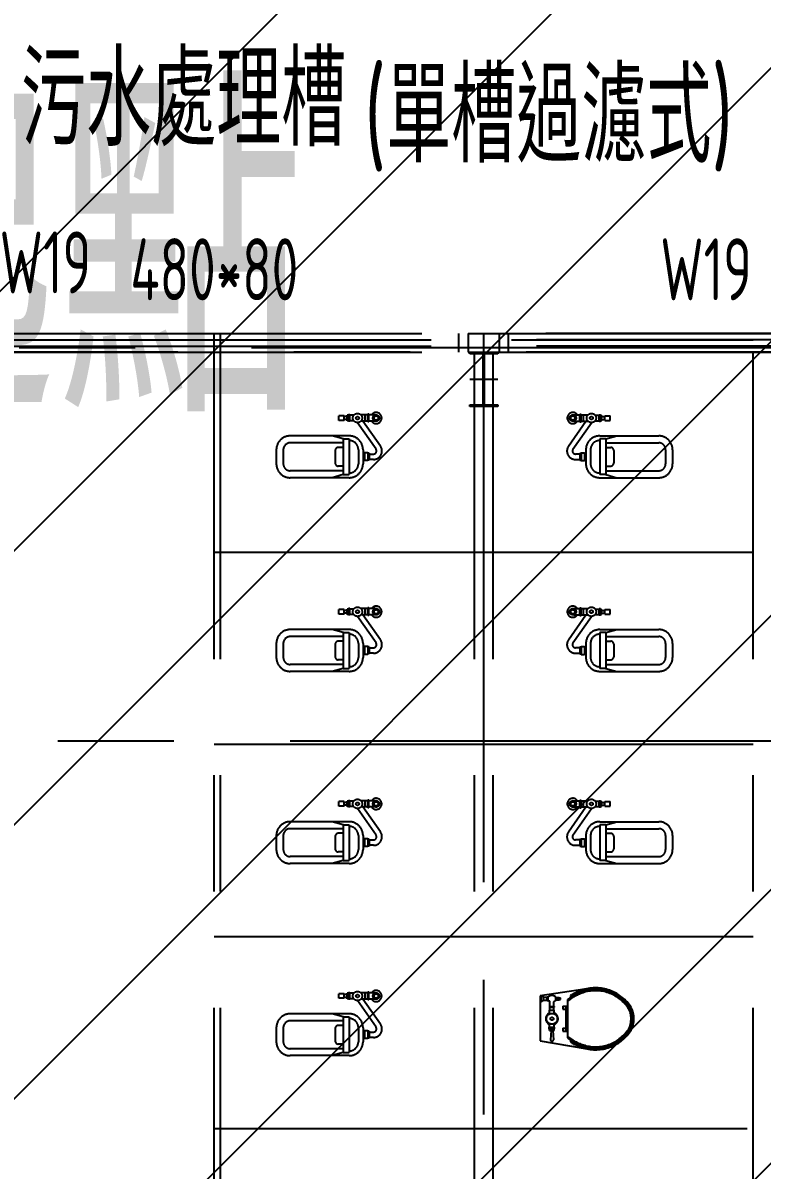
# Model space of a CAD drawing. Extents: x -40736 to 716455, y -65544 to 37405.
# Drawn here: x 345594 to 346071, y -50874 to -50134 of the extents above; entities that cross this region are included whole.
import ezdxf

# ---------------------------------------------------------------- set-up
doc = ezdxf.new("R2010")
doc.units = 0
doc.header["$LTSCALE"] = 600
doc.header["$MEASUREMENT"] = 0
doc.linetypes.add('CENTER2', pattern=[1.125, 0.75, -0.125, 0.125, -0.125])
doc.layers.add('底圖', color=253, linetype='CONTINUOUS')
doc.styles.add('CHINESET', font='ISOCP.SHX', dxfattribs={"width": 0.7, "bigfont": 'CHINESET.SHX'})
doc.styles.add('SUNG', font='txt.shx', dxfattribs={"width": 0.8, "bigfont": 'chineset.shx'})

msp = doc.modelspace()

# ---------------------------------------------------------------- hatches: boundary and pattern name
at = {"layer": '底圖'}
h = msp.add_hatch(dxfattribs=at)
h.set_pattern_fill('ANSI31', color=253, scale=1000, style=0)
h.set_pattern_definition([(45, (309308.72, -68899.45), (-88.38835, 88.38835), [])])
h.paths.add_polyline_path([(337466.29017, -53718.31705), (346391.28917, -53718.31705), (346391.28917, -49643.31765), (337466.29017, -49643.31765)])

# ---------------------------------------------------------------- linework, layer by layer
at = {"layer": '底圖', "linetype": 'CENTER2'}
for p, q in [((345401.28957, -50334.33166), (345881.28957, -50334.33166)), ((345717.28957, -51219.35206), (345717.28957, -50334.33166)), ((345721.28957, -51219.35206), (345721.28957, -50334.33166)), ((345875.28957, -50346.33166), (345875.28957, -50334.33166)), ((345881.28957, -50334.33166), (346423.78957, -50334.33166)), ((345881.28957, -50334.33166), (345881.28957, -50346.33166)), ((345891.28957, -51351.33166), (345891.28957, -50334.33166)), ((345901.28957, -50334.33174), (345901.28948, -50346.3301)), ((346381.28957, -50334.33515), (345901.28957, -50334.33174)), ((345907.28948, -50346.33014), (345907.28957, -50334.33178)), ((345405.78957, -50338.33166), (346376.78957, -50338.33166)), ((345407.28957, -50338.33166), (345875.28957, -50338.33166)), ((345407.28957, -50342.33166), (345875.28957, -50342.33166)), ((346375.28951, -50342.33402), (345907.28951, -50342.33069)), ((346375.28954, -50338.33456), (345907.28954, -50338.33123)), ((345909.28957, -50338.33166), (346065.28957, -50338.33166)), ((344391.28957, -50343.33166), (347391.28957, -50343.33166)), ((344391.28957, -50343.33166), (347391.28957, -50343.33166)), ((345401.28957, -50346.33166), (345881.28957, -50346.33166)), ((346368.7378, -50346.33166), (345413.78957, -50346.33166)), ((345881.28957, -50346.33166), (346411.78957, -50346.33166)), ((345882.28957, -50346.36706), (345900.28957, -50346.36706)), ((345882.28957, -50347.46706), (345882.28957, -50346.36706)), ((345890.93957, -50347.46706), (345882.28957, -50347.46706)), ((345882.61836, -50347.46706), (345883.71836, -50346.36706)), ((345884.38613, -50347.46706), (345885.48613, -50346.36706)), ((345885.28957, -51219.35206), (345885.28957, -50346.33166)), ((345887.92166, -50347.46706), (345889.02166, -50346.36706)), ((345889.68943, -50347.46706), (345890.78943, -50346.36706)), ((345890.93957, -50380.26706), (345890.93957, -50347.46706)), ((345890.93957, -50349.75246), (345891.63957, -50349.05246)), ((345891.28957, -51363.36706), (345891.28957, -50346.36706)), ((345900.28957, -50347.46706), (345891.63957, -50347.46706)), ((345891.63957, -50347.46706), (345891.63957, -50380.26706)), ((345893.22496, -50347.46706), (345894.32496, -50346.36706)), ((345894.99273, -50347.46706), (345896.09273, -50346.36706)), ((345897.28957, -51219.35206), (345897.28957, -50346.33166)), ((345898.52826, -50347.46706), (345899.62826, -50346.36706)), ((345900.28957, -50346.36706), (345900.28957, -50347.46706)), ((346381.28948, -50346.33352), (345901.28948, -50346.3301)), ((346065.28957, -51219.35206), (346065.28957, -50346.33166)), ((345890.93957, -50351.52022), (345891.63957, -50350.82022)), ((345890.93957, -50355.05576), (345891.63957, -50354.35576)), ((345890.93957, -50356.82352), (345891.63957, -50356.12352)), ((345900.28957, -50363.86706), (345882.28957, -50363.86706)), ((345890.93957, -50360.35906), (345891.63957, -50359.65906)), ((345890.93957, -50362.12683), (345891.63957, -50361.42683)), ((345890.93957, -50365.66236), (345891.63957, -50364.96236)), ((345890.93957, -50367.43013), (345891.63957, -50366.73013)), ((345890.93957, -50370.96566), (345891.63957, -50370.26566)), ((345890.93957, -50372.73343), (345891.63957, -50372.03343)), ((345890.93957, -50376.26896), (345891.63957, -50375.56896)), ((345890.93957, -50378.03673), (345891.63957, -50377.33673)), ((345803.19942, -50390.545), (345803.19942, -50387.045)), ((345803.99942, -50387.045), (345803.19942, -50387.045)), ((345803.99942, -50390.795), (345803.99942, -50386.795)), ((345804.79942, -50386.795), (345803.99942, -50386.795)), ((345804.79942, -50390.795), (345804.79942, -50386.795)), ((345807.36272, -50387.045), (345804.79942, -50387.045)), ((345816.39942, -50386.795), (345812.03549, -50386.795)), ((345814.79942, -50390.795), (345814.79942, -50386.795)), ((345816.39942, -50391.295), (345816.39942, -50386.295)), ((345817.19942, -50386.295), (345816.39942, -50386.295)), ((345817.19942, -50391.295), (345817.19942, -50386.295)), ((345821.15911, -50386.795), (345817.19942, -50386.795)), ((345882.28957, -50381.36706), (345882.28957, -50380.26706)), ((345882.28957, -50380.26706), (345890.93957, -50380.26706)), ((345900.28957, -50381.36706), (345882.28957, -50381.36706)), ((345882.30593, -50381.36706), (345883.40593, -50380.26706)), ((345885.84147, -50381.36706), (345886.94147, -50380.26706)), ((345887.60923, -50381.36706), (345888.70923, -50380.26706)), ((345891.14477, -50381.36706), (345892.24477, -50380.26706)), ((345891.63957, -50380.26706), (345900.28957, -50380.26706)), ((345892.91254, -50381.36706), (345894.01254, -50380.26706)), ((345896.44807, -50381.36706), (345897.54807, -50380.26706)), ((345898.21584, -50381.36706), (345899.31584, -50380.26706)), ((345900.28957, -50380.26706), (345900.28957, -50381.36706)), ((345949.42003, -50386.795), (345953.37971, -50386.795)), ((345953.37971, -50391.295), (345953.37971, -50386.295)), ((345953.37971, -50386.295), (345954.17971, -50386.295)), ((345954.17971, -50391.295), (345954.17971, -50386.295)), ((345954.17971, -50386.795), (345958.54365, -50386.795)), ((345955.77971, -50390.795), (345955.77971, -50386.795)), ((345963.21641, -50387.045), (345965.77971, -50387.045)), ((345965.77971, -50390.795), (345965.77971, -50386.795)), ((345965.77971, -50386.795), (345966.57971, -50386.795)), ((345966.57971, -50390.795), (345966.57971, -50386.795)), ((345966.57971, -50387.045), (345967.37971, -50387.045)), ((345967.37971, -50390.545), (345967.37971, -50387.045)), ((345797.69942, -50390.295), (345797.69942, -50387.295)), ((345801.19942, -50387.295), (345797.69942, -50387.295)), ((345801.19942, -50390.295), (345797.69942, -50390.295)), ((345801.19942, -50390.295), (345801.19942, -50387.295)), ((345803.19942, -50387.895), (345801.19942, -50387.895)), ((345803.19942, -50389.695), (345801.19942, -50389.695)), ((345803.99942, -50390.545), (345803.19942, -50390.545)), ((345804.79942, -50390.795), (345803.99942, -50390.795)), ((345807.36272, -50390.545), (345804.79942, -50390.545)), ((345821.73923, -50408.89785), (345809.76354, -50391.79479)), ((345816.39942, -50390.795), (345812.03549, -50390.795)), ((345824.60627, -50406.89034), (345813.33619, -50390.795)), ((345817.19942, -50391.295), (345816.39942, -50391.295)), ((345821.15911, -50390.795), (345817.19942, -50390.795)), ((345945.97287, -50406.89034), (345957.24294, -50390.795)), ((345948.83991, -50408.89785), (345960.8156, -50391.79479)), ((345949.42003, -50390.795), (345953.37971, -50390.795)), ((345953.37971, -50391.295), (345954.17971, -50391.295)), ((345954.17971, -50390.795), (345958.54365, -50390.795)), ((345963.21641, -50390.545), (345965.77971, -50390.545)), ((345965.77971, -50390.795), (345966.57971, -50390.795)), ((345966.57971, -50390.545), (345967.37971, -50390.545)), ((345967.37971, -50387.895), (345969.37971, -50387.895)), ((345967.37971, -50389.695), (345969.37971, -50389.695)), ((345969.37971, -50390.295), (345969.37971, -50387.295)), ((345969.37971, -50387.295), (345972.87971, -50387.295)), ((345969.37971, -50390.295), (345972.87971, -50390.295)), ((345972.87971, -50390.295), (345972.87971, -50387.295)), ((345804.36498, -50400.295), (345766.36498, -50400.295)), ((345800.56498, -50402.25864), (345793.36498, -50400.295)), ((345966.21416, -50400.295), (346004.21416, -50400.295)), ((345970.01416, -50402.25864), (345977.21416, -50400.295)), ((345757.36498, -50409.295), (345757.36498, -50418.295)), ((345761.86498, -50409.295), (345761.86498, -50418.295)), ((345800.56498, -50404.795), (345766.36498, -50404.795)), ((345800.56498, -50407.795), (345797.36498, -50407.795)), ((345800.56498, -50402.25864), (345800.56498, -50425.33136)), ((345800.56498, -50402.25864), (345804.36498, -50402.25864)), ((345804.36498, -50402.25864), (345804.36498, -50425.33136)), ((345810.36498, -50409.295), (345810.36498, -50418.295)), ((345813.36498, -50409.295), (345813.36498, -50418.295)), ((345957.21416, -50409.295), (345957.21416, -50418.295)), ((345960.21416, -50409.295), (345960.21416, -50418.295)), ((345966.21416, -50402.25864), (345966.21416, -50425.33136)), ((345970.01416, -50402.25864), (345966.21416, -50402.25864)), ((345970.01416, -50402.25864), (345970.01416, -50425.33136)), ((345970.01416, -50404.795), (346004.21416, -50404.795)), ((345970.01416, -50407.795), (345973.21416, -50407.795)), ((346008.71416, -50409.295), (346008.71416, -50418.295)), ((346013.21416, -50409.295), (346013.21416, -50418.295)), ((345795.36498, -50409.795), (345795.36498, -50417.795)), ((345814.36498, -50411.545), (345813.36498, -50411.545)), ((345814.36498, -50416.045), (345813.36498, -50416.045)), ((345814.36498, -50411.295), (345814.36498, -50416.295)), ((345816.36498, -50411.295), (345814.36498, -50411.295)), ((345816.36498, -50416.295), (345814.36498, -50416.295)), ((345816.36498, -50411.295), (345816.36498, -50416.295)), ((345817.36498, -50411.545), (345816.36498, -50411.545)), ((345817.36498, -50416.045), (345816.36498, -50416.045)), ((345817.36498, -50411.545), (345817.36498, -50416.045)), ((345817.36498, -50412.045), (345820.10092, -50412.045)), ((345820.10092, -50415.545), (345817.36498, -50415.545)), ((345953.21416, -50412.045), (345950.47821, -50412.045)), ((345950.47821, -50415.545), (345953.21416, -50415.545)), ((345953.21416, -50411.545), (345953.21416, -50416.045)), ((345953.21416, -50411.545), (345954.21416, -50411.545)), ((345953.21416, -50416.045), (345954.21416, -50416.045)), ((345954.21416, -50411.295), (345954.21416, -50416.295)), ((345954.21416, -50411.295), (345956.21416, -50411.295)), ((345954.21416, -50416.295), (345956.21416, -50416.295)), ((345956.21416, -50411.295), (345956.21416, -50416.295)), ((345956.21416, -50411.545), (345957.21416, -50411.545)), ((345956.21416, -50416.045), (345957.21416, -50416.045)), ((345975.21416, -50409.795), (345975.21416, -50417.795)), ((345800.56498, -50422.795), (345766.36498, -50422.795)), ((345800.56498, -50419.795), (345797.36498, -50419.795)), ((345970.01416, -50419.795), (345973.21416, -50419.795)), ((345970.01416, -50422.795), (346004.21416, -50422.795)), ((345804.36498, -50427.295), (345766.36498, -50427.295)), ((345800.56498, -50425.33136), (345793.36498, -50427.295)), ((345800.56498, -50425.33136), (345804.36498, -50425.33136)), ((345970.01416, -50425.33136), (345966.21416, -50425.33136)), ((345966.21416, -50427.295), (346004.21416, -50427.295)), ((345970.01416, -50425.33136), (345977.21416, -50427.295)), ((345717.28957, -50475.35206), (346065.28957, -50475.35206)), ((345797.69942, -50515.3154), (345797.69942, -50512.3154)), ((345801.19942, -50512.3154), (345797.69942, -50512.3154)), ((345801.19942, -50515.3154), (345801.19942, -50512.3154)), ((345803.19942, -50512.9154), (345801.19942, -50512.9154)), ((345803.19942, -50515.5654), (345803.19942, -50512.0654)), ((345803.99942, -50512.0654), (345803.19942, -50512.0654)), ((345803.99942, -50515.8154), (345803.99942, -50511.8154)), ((345804.79942, -50511.8154), (345803.99942, -50511.8154)), ((345804.79942, -50515.8154), (345804.79942, -50511.8154)), ((345807.36272, -50512.0654), (345804.79942, -50512.0654)), ((345816.39942, -50511.8154), (345812.03549, -50511.8154)), ((345814.79942, -50515.8154), (345814.79942, -50511.8154)), ((345816.39942, -50516.3154), (345816.39942, -50511.3154)), ((345817.19942, -50511.3154), (345816.39942, -50511.3154)), ((345817.19942, -50516.3154), (345817.19942, -50511.3154)), ((345821.15911, -50511.8154), (345817.19942, -50511.8154)), ((345949.42003, -50511.8154), (345953.37971, -50511.8154)), ((345953.37971, -50516.3154), (345953.37971, -50511.3154)), ((345953.37971, -50511.3154), (345954.17971, -50511.3154)), ((345954.17971, -50516.3154), (345954.17971, -50511.3154)), ((345954.17971, -50511.8154), (345958.54365, -50511.8154)), ((345955.77971, -50515.8154), (345955.77971, -50511.8154)), ((345963.21641, -50512.0654), (345965.77971, -50512.0654)), ((345965.77971, -50515.8154), (345965.77971, -50511.8154)), ((345965.77971, -50511.8154), (345966.57971, -50511.8154)), ((345966.57971, -50515.8154), (345966.57971, -50511.8154)), ((345966.57971, -50512.0654), (345967.37971, -50512.0654)), ((345967.37971, -50515.5654), (345967.37971, -50512.0654)), ((345967.37971, -50512.9154), (345969.37971, -50512.9154)), ((345969.37971, -50515.3154), (345969.37971, -50512.3154)), ((345969.37971, -50512.3154), (345972.87971, -50512.3154)), ((345972.87971, -50515.3154), (345972.87971, -50512.3154)), ((345801.19942, -50515.3154), (345797.69942, -50515.3154)), ((345803.19942, -50514.7154), (345801.19942, -50514.7154)), ((345803.99942, -50515.5654), (345803.19942, -50515.5654)), ((345804.79942, -50515.8154), (345803.99942, -50515.8154)), ((345807.36272, -50515.5654), (345804.79942, -50515.5654)), ((345821.73923, -50533.91825), (345809.76354, -50516.81518)), ((345816.39942, -50515.8154), (345812.03549, -50515.8154)), ((345824.60627, -50531.91074), (345813.33619, -50515.8154)), ((345817.19942, -50516.3154), (345816.39942, -50516.3154)), ((345821.15911, -50515.8154), (345817.19942, -50515.8154)), ((345945.97287, -50531.91074), (345957.24294, -50515.8154)), ((345948.83991, -50533.91825), (345960.8156, -50516.81518)), ((345949.42003, -50515.8154), (345953.37971, -50515.8154)), ((345953.37971, -50516.3154), (345954.17971, -50516.3154)), ((345954.17971, -50515.8154), (345958.54365, -50515.8154)), ((345963.21641, -50515.5654), (345965.77971, -50515.5654)), ((345965.77971, -50515.8154), (345966.57971, -50515.8154)), ((345966.57971, -50515.5654), (345967.37971, -50515.5654)), ((345967.37971, -50514.7154), (345969.37971, -50514.7154)), ((345969.37971, -50515.3154), (345972.87971, -50515.3154)), ((345804.36498, -50525.3154), (345766.36498, -50525.3154)), ((345800.56498, -50527.27903), (345793.36498, -50525.3154)), ((345800.56498, -50527.27903), (345800.56498, -50550.35176)), ((345800.56498, -50527.27903), (345804.36498, -50527.27903)), ((345804.36498, -50527.27903), (345804.36498, -50550.35176)), ((345966.21416, -50525.3154), (346004.21416, -50525.3154)), ((345966.21416, -50527.27903), (345966.21416, -50550.35176)), ((345970.01416, -50527.27903), (345966.21416, -50527.27903)), ((345970.01416, -50527.27903), (345977.21416, -50525.3154)), ((345970.01416, -50527.27903), (345970.01416, -50550.35176)), ((345757.36498, -50534.3154), (345757.36498, -50543.3154)), ((345761.86498, -50534.3154), (345761.86498, -50543.3154)), ((345800.56498, -50529.8154), (345766.36498, -50529.8154)), ((345795.36498, -50534.8154), (345795.36498, -50542.8154)), ((345800.56498, -50532.8154), (345797.36498, -50532.8154)), ((345810.36498, -50534.3154), (345810.36498, -50543.3154)), ((345813.36498, -50534.3154), (345813.36498, -50543.3154)), ((345957.21416, -50534.3154), (345957.21416, -50543.3154)), ((345960.21416, -50534.3154), (345960.21416, -50543.3154)), ((345970.01416, -50529.8154), (346004.21416, -50529.8154)), ((345970.01416, -50532.8154), (345973.21416, -50532.8154)), ((345975.21416, -50534.8154), (345975.21416, -50542.8154)), ((346008.71416, -50534.3154), (346008.71416, -50543.3154)), ((346013.21416, -50534.3154), (346013.21416, -50543.3154)), ((345814.36498, -50536.5654), (345813.36498, -50536.5654)), ((345814.36498, -50541.0654), (345813.36498, -50541.0654)), ((345814.36498, -50536.3154), (345814.36498, -50541.3154)), ((345816.36498, -50536.3154), (345814.36498, -50536.3154)), ((345816.36498, -50541.3154), (345814.36498, -50541.3154)), ((345816.36498, -50536.3154), (345816.36498, -50541.3154)), ((345817.36498, -50536.5654), (345816.36498, -50536.5654)), ((345817.36498, -50541.0654), (345816.36498, -50541.0654)), ((345817.36498, -50536.5654), (345817.36498, -50541.0654)), ((345817.36498, -50537.0654), (345820.10092, -50537.0654)), ((345820.10092, -50540.5654), (345817.36498, -50540.5654)), ((345953.21416, -50537.0654), (345950.47821, -50537.0654)), ((345950.47821, -50540.5654), (345953.21416, -50540.5654)), ((345953.21416, -50536.5654), (345953.21416, -50541.0654)), ((345953.21416, -50536.5654), (345954.21416, -50536.5654)), ((345953.21416, -50541.0654), (345954.21416, -50541.0654)), ((345954.21416, -50536.3154), (345954.21416, -50541.3154)), ((345954.21416, -50536.3154), (345956.21416, -50536.3154)), ((345954.21416, -50541.3154), (345956.21416, -50541.3154)), ((345956.21416, -50536.3154), (345956.21416, -50541.3154)), ((345956.21416, -50536.5654), (345957.21416, -50536.5654)), ((345956.21416, -50541.0654), (345957.21416, -50541.0654)), ((345800.56498, -50547.8154), (345766.36498, -50547.8154)), ((345800.56498, -50544.8154), (345797.36498, -50544.8154)), ((345970.01416, -50544.8154), (345973.21416, -50544.8154)), ((345970.01416, -50547.8154), (346004.21416, -50547.8154)), ((345804.36498, -50552.3154), (345766.36498, -50552.3154)), ((345800.56498, -50550.35176), (345793.36498, -50552.3154)), ((345800.56498, -50550.35176), (345804.36498, -50550.35176)), ((345970.01416, -50550.35176), (345966.21416, -50550.35176)), ((345966.21416, -50552.3154), (346004.21416, -50552.3154)), ((345970.01416, -50550.35176), (345977.21416, -50552.3154)), ((360391.28956, -50597.33166), (332391.28957, -50597.33166)), ((345717.28957, -50599.35206), (346065.28957, -50599.35206)), ((345797.69942, -50639.3154), (345797.69942, -50636.3154)), ((345801.19942, -50636.3154), (345797.69942, -50636.3154)), ((345801.19942, -50639.3154), (345801.19942, -50636.3154)), ((345803.19942, -50636.9154), (345801.19942, -50636.9154)), ((345803.19942, -50638.7154), (345801.19942, -50638.7154)), ((345803.19942, -50639.5654), (345803.19942, -50636.0654)), ((345803.99942, -50636.0654), (345803.19942, -50636.0654)), ((345803.99942, -50639.8154), (345803.99942, -50635.8154)), ((345804.79942, -50635.8154), (345803.99942, -50635.8154)), ((345804.79942, -50639.8154), (345804.79942, -50635.8154)), ((345807.36272, -50636.0654), (345804.79942, -50636.0654)), ((345816.39942, -50635.8154), (345812.03549, -50635.8154)), ((345814.79942, -50639.8154), (345814.79942, -50635.8154)), ((345816.39942, -50640.3154), (345816.39942, -50635.3154)), ((345817.19942, -50635.3154), (345816.39942, -50635.3154)), ((345817.19942, -50640.3154), (345817.19942, -50635.3154)), ((345821.15911, -50635.8154), (345817.19942, -50635.8154)), ((345949.42003, -50635.8154), (345953.37971, -50635.8154)), ((345953.37971, -50640.3154), (345953.37971, -50635.3154)), ((345953.37971, -50635.3154), (345954.17971, -50635.3154)), ((345954.17971, -50640.3154), (345954.17971, -50635.3154)), ((345954.17971, -50635.8154), (345958.54365, -50635.8154)), ((345955.77971, -50639.8154), (345955.77971, -50635.8154)), ((345963.21641, -50636.0654), (345965.77971, -50636.0654)), ((345965.77971, -50639.8154), (345965.77971, -50635.8154)), ((345965.77971, -50635.8154), (345966.57971, -50635.8154)), ((345966.57971, -50639.8154), (345966.57971, -50635.8154)), ((345966.57971, -50636.0654), (345967.37971, -50636.0654)), ((345967.37971, -50639.5654), (345967.37971, -50636.0654)), ((345967.37971, -50636.9154), (345969.37971, -50636.9154)), ((345967.37971, -50638.7154), (345969.37971, -50638.7154)), ((345969.37971, -50639.3154), (345969.37971, -50636.3154)), ((345969.37971, -50636.3154), (345972.87971, -50636.3154)), ((345972.87971, -50639.3154), (345972.87971, -50636.3154)), ((345801.19942, -50639.3154), (345797.69942, -50639.3154)), ((345803.99942, -50639.5654), (345803.19942, -50639.5654)), ((345804.79942, -50639.8154), (345803.99942, -50639.8154)), ((345807.36272, -50639.5654), (345804.79942, -50639.5654)), ((345821.73923, -50657.91825), (345809.76354, -50640.81518)), ((345816.39942, -50639.8154), (345812.03549, -50639.8154)), ((345824.60627, -50655.91074), (345813.33619, -50639.8154)), ((345817.19942, -50640.3154), (345816.39942, -50640.3154)), ((345821.15911, -50639.8154), (345817.19942, -50639.8154)), ((345945.97287, -50655.91074), (345957.24294, -50639.8154)), ((345948.83991, -50657.91825), (345960.8156, -50640.81518)), ((345949.42003, -50639.8154), (345953.37971, -50639.8154)), ((345953.37971, -50640.3154), (345954.17971, -50640.3154)), ((345954.17971, -50639.8154), (345958.54365, -50639.8154)), ((345963.21641, -50639.5654), (345965.77971, -50639.5654)), ((345965.77971, -50639.8154), (345966.57971, -50639.8154)), ((345966.57971, -50639.5654), (345967.37971, -50639.5654)), ((345969.37971, -50639.3154), (345972.87971, -50639.3154)), ((345804.36498, -50649.3154), (345766.36498, -50649.3154)), ((345800.56498, -50651.27903), (345793.36498, -50649.3154)), ((345800.56498, -50651.27903), (345800.56498, -50674.35176)), ((345800.56498, -50651.27903), (345804.36498, -50651.27903)), ((345804.36498, -50651.27903), (345804.36498, -50674.35176)), ((345966.21416, -50649.3154), (346004.21416, -50649.3154)), ((345966.21416, -50651.27903), (345966.21416, -50674.35176)), ((345970.01416, -50651.27903), (345966.21416, -50651.27903)), ((345970.01416, -50651.27903), (345977.21416, -50649.3154)), ((345970.01416, -50651.27903), (345970.01416, -50674.35176)), ((345757.36498, -50658.3154), (345757.36498, -50667.3154)), ((345761.86498, -50658.3154), (345761.86498, -50667.3154)), ((345800.56498, -50653.8154), (345766.36498, -50653.8154)), ((345795.36498, -50658.8154), (345795.36498, -50666.8154)), ((345800.56498, -50656.8154), (345797.36498, -50656.8154)), ((345810.36498, -50658.3154), (345810.36498, -50667.3154)), ((345813.36498, -50658.3154), (345813.36498, -50667.3154)), ((345814.36498, -50660.5654), (345813.36498, -50660.5654)), ((345814.36498, -50660.3154), (345814.36498, -50665.3154)), ((345816.36498, -50660.3154), (345814.36498, -50660.3154)), ((345816.36498, -50660.3154), (345816.36498, -50665.3154)), ((345817.36498, -50660.5654), (345816.36498, -50660.5654)), ((345817.36498, -50660.5654), (345817.36498, -50665.0654)), ((345817.36498, -50661.0654), (345820.10092, -50661.0654)), ((345953.21416, -50661.0654), (345950.47821, -50661.0654)), ((345953.21416, -50660.5654), (345953.21416, -50665.0654)), ((345953.21416, -50660.5654), (345954.21416, -50660.5654)), ((345954.21416, -50660.3154), (345954.21416, -50665.3154)), ((345954.21416, -50660.3154), (345956.21416, -50660.3154)), ((345956.21416, -50660.3154), (345956.21416, -50665.3154)), ((345956.21416, -50660.5654), (345957.21416, -50660.5654)), ((345957.21416, -50658.3154), (345957.21416, -50667.3154)), ((345960.21416, -50658.3154), (345960.21416, -50667.3154)), ((345970.01416, -50653.8154), (346004.21416, -50653.8154)), ((345970.01416, -50656.8154), (345973.21416, -50656.8154)), ((345975.21416, -50658.8154), (345975.21416, -50666.8154)), ((346008.71416, -50658.3154), (346008.71416, -50667.3154)), ((346013.21416, -50658.3154), (346013.21416, -50667.3154)), ((345814.36498, -50665.0654), (345813.36498, -50665.0654)), ((345816.36498, -50665.3154), (345814.36498, -50665.3154)), ((345817.36498, -50665.0654), (345816.36498, -50665.0654)), ((345820.10092, -50664.5654), (345817.36498, -50664.5654)), ((345950.47821, -50664.5654), (345953.21416, -50664.5654)), ((345953.21416, -50665.0654), (345954.21416, -50665.0654)), ((345954.21416, -50665.3154), (345956.21416, -50665.3154)), ((345956.21416, -50665.0654), (345957.21416, -50665.0654)), ((345800.56498, -50671.8154), (345766.36498, -50671.8154)), ((345800.56498, -50674.35176), (345793.36498, -50676.3154)), ((345800.56498, -50668.8154), (345797.36498, -50668.8154)), ((345800.56498, -50674.35176), (345804.36498, -50674.35176)), ((345970.01416, -50674.35176), (345966.21416, -50674.35176)), ((345970.01416, -50668.8154), (345973.21416, -50668.8154)), ((345970.01416, -50671.8154), (346004.21416, -50671.8154)), ((345970.01416, -50674.35176), (345977.21416, -50676.3154)), ((345804.36498, -50676.3154), (345766.36498, -50676.3154)), ((345966.21416, -50676.3154), (346004.21416, -50676.3154)), ((345717.28957, -50723.35206), (346065.28957, -50723.35206)), ((345797.69942, -50763.3154), (345797.69942, -50760.3154)), ((345801.19942, -50760.3154), (345797.69942, -50760.3154)), ((345801.19942, -50763.3154), (345797.69942, -50763.3154)), ((345801.19942, -50763.3154), (345801.19942, -50760.3154)), ((345803.19942, -50760.9154), (345801.19942, -50760.9154)), ((345803.19942, -50762.7154), (345801.19942, -50762.7154)), ((345803.19942, -50763.5654), (345803.19942, -50760.0654)), ((345803.99942, -50760.0654), (345803.19942, -50760.0654)), ((345803.99942, -50763.5654), (345803.19942, -50763.5654)), ((345803.99942, -50763.8154), (345803.99942, -50759.8154)), ((345804.79942, -50759.8154), (345803.99942, -50759.8154)), ((345804.79942, -50763.8154), (345803.99942, -50763.8154)), ((345804.79942, -50763.8154), (345804.79942, -50759.8154)), ((345807.36272, -50760.0654), (345804.79942, -50760.0654)), ((345807.36272, -50763.5654), (345804.79942, -50763.5654)), ((345821.73923, -50781.91825), (345809.76354, -50764.81518)), ((345816.39942, -50759.8154), (345812.03549, -50759.8154)), ((345816.39942, -50763.8154), (345812.03549, -50763.8154)), ((345824.60627, -50779.91074), (345813.33619, -50763.8154)), ((345814.79942, -50763.8154), (345814.79942, -50759.8154)), ((345816.39942, -50764.3154), (345816.39942, -50759.3154)), ((345817.19942, -50759.3154), (345816.39942, -50759.3154)), ((345817.19942, -50764.3154), (345816.39942, -50764.3154)), ((345817.19942, -50764.3154), (345817.19942, -50759.3154)), ((345821.15911, -50759.8154), (345817.19942, -50759.8154)), ((345821.15911, -50763.8154), (345817.19942, -50763.8154)), ((345956.58585, -50757.44288), (345927.78283, -50761.76078)), ((345927.78283, -50761.76078), (345928.28283, -50761.76078)), ((345927.78283, -50761.76078), (345927.78283, -50790.76852)), ((345929.78283, -50762.51078), (345928.28283, -50761.76078)), ((345928.28283, -50765.26078), (345928.28283, -50761.76078)), ((345928.28283, -50765.26078), (345929.78283, -50764.51078)), ((345929.78283, -50764.51078), (345929.78283, -50762.51078)), ((345929.78283, -50762.51078), (345932.28283, -50762.51078)), ((345929.78283, -50764.51078), (345932.28283, -50764.51078)), ((345932.28283, -50764.76078), (345932.28283, -50762.26078)), ((345932.28283, -50762.26078), (345932.78283, -50762.26078)), ((345932.28283, -50764.76078), (345932.78283, -50764.76078)), ((345932.78283, -50764.76078), (345932.78283, -50762.26078)), ((345937.78283, -50764.51078), (345937.78283, -50762.51078)), ((345937.78283, -50762.51078), (345938.03283, -50762.51078)), ((345937.78283, -50764.51078), (345938.03283, -50764.51078)), ((345938.03283, -50764.51078), (345938.03283, -50762.51078)), ((345938.03283, -50762.76078), (345940.03283, -50762.76078)), ((345938.03283, -50764.26078), (345940.03283, -50764.26078)), ((345939.03283, -50764.26078), (345939.03283, -50762.76078)), ((345940.03283, -50764.26078), (345940.03283, -50762.76078)), ((345940.03283, -50763.01078), (345940.78283, -50763.01078)), ((345940.03283, -50764.01078), (345940.78283, -50764.01078)), ((345940.78283, -50764.01078), (345940.78283, -50763.01078)), ((345945.25331, -50764.10783), (345945.25331, -50788.91373)), ((345947.25331, -50761.55693), (345947.25331, -50762.64875)), ((345927.78283, -50765.26078), (345928.28283, -50765.26078)), ((345933.78283, -50768.51078), (345936.78283, -50768.51078)), ((345933.78283, -50768.51078), (345933.78283, -50769.01078)), ((345933.78283, -50769.01078), (345936.78283, -50769.01078)), ((345933.78283, -50771.01078), (345936.78283, -50771.01078)), ((345933.78283, -50773.3485), (345933.78283, -50771.01078)), ((345934.03283, -50768.51078), (345934.03283, -50765.62117)), ((345934.03283, -50771.01078), (345934.03283, -50769.01078)), ((345936.53283, -50768.51078), (345936.53283, -50765.62117)), ((345936.53283, -50771.01078), (345936.53283, -50769.01078)), ((345936.78283, -50768.51078), (345936.78283, -50769.01078)), ((345936.78283, -50773.3485), (345936.78283, -50771.01078)), ((345942.25331, -50768.41078), (345945.25331, -50768.41078)), ((345942.25331, -50768.41078), (345942.25331, -50770.41078)), ((345942.25331, -50770.41078), (345944.25331, -50770.41078)), ((345944.25331, -50768.41078), (345944.25331, -50784.61078)), ((345804.36498, -50773.3154), (345766.36498, -50773.3154)), ((345800.56498, -50777.8154), (345766.36498, -50777.8154)), ((345800.56498, -50775.27903), (345793.36498, -50773.3154)), ((345800.56498, -50775.27903), (345800.56498, -50798.35176)), ((345800.56498, -50775.27903), (345804.36498, -50775.27903)), ((345804.36498, -50775.27903), (345804.36498, -50798.35176)), ((345757.36498, -50782.3154), (345757.36498, -50791.3154)), ((345761.86498, -50782.3154), (345761.86498, -50791.3154)), ((345795.36498, -50782.8154), (345795.36498, -50790.8154)), ((345800.56498, -50780.8154), (345797.36498, -50780.8154)), ((345810.36498, -50782.3154), (345810.36498, -50791.3154)), ((345813.36498, -50782.3154), (345813.36498, -50791.3154)), ((345814.36498, -50784.5654), (345813.36498, -50784.5654)), ((345814.36498, -50784.3154), (345814.36498, -50789.3154)), ((345816.36498, -50784.3154), (345814.36498, -50784.3154)), ((345816.36498, -50784.3154), (345816.36498, -50789.3154)), ((345817.36498, -50784.5654), (345816.36498, -50784.5654)), ((345817.36498, -50784.5654), (345817.36498, -50789.0654)), ((345817.36498, -50785.0654), (345820.10092, -50785.0654)), ((345933.53283, -50782.01078), (345937.03283, -50782.01078)), ((345933.53283, -50783.01078), (345933.53283, -50782.01078)), ((345933.53283, -50783.01078), (345937.03283, -50783.01078)), ((345933.78283, -50782.01078), (345933.78283, -50779.67306)), ((345933.78283, -50784.01078), (345933.78283, -50783.01078)), ((345933.78283, -50784.01078), (345936.78283, -50784.01078)), ((345934.78283, -50784.01078), (345934.28283, -50790.01078)), ((345935.78283, -50784.01078), (345936.28283, -50790.01078)), ((345936.78283, -50782.01078), (345936.78283, -50779.67306)), ((345936.78283, -50784.01078), (345936.78283, -50783.01078)), ((345937.03283, -50783.01078), (345937.03283, -50782.01078)), ((345942.25331, -50782.61078), (345942.25331, -50784.61078)), ((345942.25331, -50782.61078), (345944.25331, -50782.61078)), ((345942.25331, -50784.61078), (345945.25331, -50784.61078)), ((345800.56498, -50792.8154), (345797.36498, -50792.8154)), ((345814.36498, -50789.0654), (345813.36498, -50789.0654)), ((345816.36498, -50789.3154), (345814.36498, -50789.3154)), ((345817.36498, -50789.0654), (345816.36498, -50789.0654)), ((345820.10092, -50788.5654), (345817.36498, -50788.5654)), ((345927.78283, -50790.76852), (345956.80358, -50795.63532)), ((345947.25331, -50790.37282), (345947.25331, -50791.46463)), ((345800.56498, -50795.8154), (345766.36498, -50795.8154)), ((345804.36498, -50800.3154), (345766.36498, -50800.3154)), ((345800.56498, -50798.35176), (345793.36498, -50800.3154)), ((345800.56498, -50798.35176), (345804.36498, -50798.35176)), ((345717.28957, -50847.35206), (345873.28957, -50847.35206)), ((345859.44371, -50847.35206), (346061.28957, -50847.35206))]:
    msp.add_line(p, q, dxfattribs=at)
for centre, major_axis, start_param, end_param in [((345809.79942, -50388.795), (-2.12132, 2.12132), -0.785398163, 5.497787144), ((345821.79942, -50388.795), (2.54558, 2.54558), 2.94522546, 8.050348827), ((345821.79942, -50388.795), (-1.48492, 1.48492), -0.785398163, 5.497787144), ((345948.77971, -50388.795), (-2.54558, 2.54558), 4.516021787, 9.621145154), ((345948.77971, -50388.795), (-1.48492, 1.48492), -0.785398163, 5.497787144), ((345960.77971, -50388.795), (-2.12132, 2.12132), -0.785398163, 5.497787144), ((345809.79942, -50388.795), (-0.70711, 0.70711), -0.785398163, 5.497787144), ((345821.79942, -50388.795), (0.95459, 0.95459), 0.7853981634031777, 7.068583470582764), ((345948.77971, -50388.795), (0.95459, 0.95459), 0.7853981633988175, 7.068583470578404), ((345960.77971, -50388.795), (-0.70711, 0.70711), -0.785398163, 5.497787144), ((345766.36498, -50409.295), (-6.36396, 6.36396), -0.785398163, 0.785398163), ((345804.36498, -50409.295), (6.36396, 6.36396), 5.497787144, 7.068583471), ((345966.21416, -50409.295), (-6.36396, 6.36396), -0.785398163, 0.785398163), ((346004.21416, -50409.295), (6.36396, 6.36396), 5.497787144, 7.068583471), ((345766.36498, -50409.295), (-3.18198, 3.18198), -0.785398163, 0.785398163), ((345797.36498, -50409.795), (1.41421, 1.41421), 0.785398163, 2.35619449), ((345804.36498, -50409.295), (4.24264, 4.24264), 5.497787144, 7.068583471), ((345820.10092, -50410.045), (3.88909, 3.88909), 3.926990817, 6.108652382), ((345820.10092, -50410.045), (1.41421, 1.41421), 3.926990817, 6.108652382), ((345950.47821, -50410.045), (-3.88909, 3.88909), 0.174532925, 2.35619449), ((345950.47821, -50410.045), (-1.41421, 1.41421), 0.174532925, 2.35619449), ((345966.21416, -50409.295), (4.24264, 4.24264), 0.785398163, 2.35619449), ((345973.21416, -50409.795), (1.41421, 1.41421), 5.497787144, 7.068583471), ((346004.21416, -50409.295), (3.18198, 3.18198), 5.497787144, 7.068583471), ((345766.36498, -50418.295), (6.36396, 6.36396), 2.35619449, 3.926990817), ((345766.36498, -50418.295), (3.18198, 3.18198), 2.35619449, 3.926990817), ((345797.36498, -50417.795), (-1.41421, 1.41421), 0.785398163, 2.35619449), ((345804.36498, -50418.295), (-6.36396, 6.36396), 2.35619449, 3.926990817), ((345804.36498, -50418.295), (-4.24264, 4.24264), 2.35619449, 3.926990817), ((345966.21416, -50418.295), (6.36396, 6.36396), 2.35619449, 3.926990817), ((345966.21416, -50418.295), (4.24264, 4.24264), 2.35619449, 3.926990817), ((345973.21416, -50417.795), (1.41421, 1.41421), 3.926990817, 5.497787144), ((346004.21416, -50418.295), (-6.36396, 6.36396), 2.35619449, 3.926990817), ((346004.21416, -50418.295), (-3.18198, 3.18198), 2.35619449, 3.926990817), ((345809.79942, -50513.8154), (2.12132, 2.12132), 0.7853981633984689, 7.068583470578055), ((345809.79942, -50513.8154), (-0.70711, 0.70711), -0.785398163, 5.497787144), ((345821.79942, -50513.8154), (-2.54558, 2.54558), 1.374429134, 6.4795525), ((345821.79942, -50513.8154), (-1.48492, 1.48492), -0.785398163, 5.497787144), ((345821.79942, -50513.8154), (0.95459, 0.95459), 0.7853981633988175, 7.068583470578404), ((345948.77971, -50513.8154), (-2.54558, 2.54558), 4.516021787, 9.621145154), ((345948.77971, -50513.8154), (-1.48492, 1.48492), -0.785398163, 5.497787144), ((345948.77971, -50513.8154), (0.95459, 0.95459), 0.7853981633988175, 7.068583470578404), ((345960.77971, -50513.8154), (-2.12132, 2.12132), -0.785398163, 5.497787144), ((345960.77971, -50513.8154), (-0.70711, 0.70711), -0.785398163, 5.497787144), ((345766.36498, -50534.3154), (-6.36396, 6.36396), -0.785398163, 0.785398163), ((345804.36498, -50534.3154), (6.36396, 6.36396), 5.497787144, 7.068583471), ((345966.21416, -50534.3154), (-6.36396, 6.36396), -0.785398163, 0.785398163), ((346004.21416, -50534.3154), (6.36396, 6.36396), 5.497787144, 7.068583471), ((345766.36498, -50534.3154), (-3.18198, 3.18198), -0.785398163, 0.785398163), ((345797.36498, -50534.8154), (-1.41421, 1.41421), -0.785398163, 0.785398163), ((345804.36498, -50534.3154), (4.24264, 4.24264), 5.497787144, 7.068583471), ((345820.10092, -50535.0654), (-3.88909, 3.88909), 2.35619449, 4.537856055), ((345820.10092, -50535.0654), (1.41421, 1.41421), 3.926990817, 6.108652382), ((345950.47821, -50535.0654), (-3.88909, 3.88909), 0.174532925, 2.35619449), ((345950.47821, -50535.0654), (-1.41421, 1.41421), 0.174532925, 2.35619449), ((345966.21416, -50534.3154), (-4.24264, 4.24264), -0.785398163, 0.785398163), ((345973.21416, -50534.8154), (-1.41421, 1.41421), 3.926990817, 5.497787144), ((346004.21416, -50534.3154), (-3.18198, 3.18198), 3.926990817, 5.497787144), ((345766.36498, -50543.3154), (6.36396, 6.36396), 2.35619449, 3.926990817), ((345766.36498, -50543.3154), (3.18198, 3.18198), 2.35619449, 3.926990817), ((345797.36498, -50542.8154), (-1.41421, 1.41421), 0.785398163, 2.35619449), ((345804.36498, -50543.3154), (-6.36396, 6.36396), 2.35619449, 3.926990817), ((345804.36498, -50543.3154), (-4.24264, 4.24264), 2.35619449, 3.926990817), ((345966.21416, -50543.3154), (6.36396, 6.36396), 2.35619449, 3.926990817), ((345966.21416, -50543.3154), (4.24264, 4.24264), 2.35619449, 3.926990817), ((345973.21416, -50542.8154), (1.41421, 1.41421), 3.926990817, 5.497787144), ((346004.21416, -50543.3154), (-6.36396, 6.36396), 2.35619449, 3.926990817), ((346004.21416, -50543.3154), (3.18198, 3.18198), 3.926990817, 5.497787144), ((345809.79942, -50637.8154), (2.12132, 2.12132), 0.7853981633984689, 7.068583470578055), ((345809.79942, -50637.8154), (-0.70711, 0.70711), -0.785398163, 5.497787144), ((345821.79942, -50637.8154), (-2.54558, 2.54558), 1.374429134, 6.4795525), ((345821.79942, -50637.8154), (-1.48492, 1.48492), -0.785398163, 5.497787144), ((345821.79942, -50637.8154), (0.95459, 0.95459), 0.7853981633988175, 7.068583470578404), ((345948.77971, -50637.8154), (2.54558, 2.54558), 6.086818114, 11.191941481), ((345948.77971, -50637.8154), (-1.48492, 1.48492), -0.785398163, 5.497787144), ((345948.77971, -50637.8154), (0.95459, 0.95459), 0.7853981633988175, 7.068583470578404), ((345960.77971, -50637.8154), (2.12132, 2.12132), 0.7853981633978313, 7.068583470577417), ((345960.77971, -50637.8154), (-0.70711, 0.70711), -0.785398163, 5.497787144), ((345766.36498, -50658.3154), (-6.36396, 6.36396), -0.785398163, 0.785398163), ((345804.36498, -50658.3154), (6.36396, 6.36396), 5.497787144, 7.068583471), ((345804.36498, -50658.3154), (4.24264, 4.24264), 5.497787144, 7.068583471), ((345966.21416, -50658.3154), (6.36396, 6.36396), 0.785398163, 2.35619449), ((345966.21416, -50658.3154), (-4.24264, 4.24264), -0.785398163, 0.785398163), ((346004.21416, -50658.3154), (-6.36396, 6.36396), 3.926990817, 5.497787144), ((345766.36498, -50658.3154), (-3.18198, 3.18198), -0.785398163, 0.785398163), ((345797.36498, -50658.8154), (1.41421, 1.41421), 0.785398163, 2.35619449), ((345820.10092, -50659.0654), (-3.88909, 3.88909), 2.35619449, 4.537856055), ((345820.10092, -50659.0654), (1.41421, 1.41421), 3.926990817, 6.108652382), ((345950.47821, -50659.0654), (-3.88909, 3.88909), 0.174532925, 2.35619449), ((345950.47821, -50659.0654), (-1.41421, 1.41421), 0.174532925, 2.35619449), ((345973.21416, -50658.8154), (-1.41421, 1.41421), 3.926990817, 5.497787144), ((346004.21416, -50658.3154), (-3.18198, 3.18198), 3.926990817, 5.497787144), ((345766.36498, -50667.3154), (6.36396, 6.36396), 2.35619449, 3.926990817), ((345766.36498, -50667.3154), (3.18198, 3.18198), 2.35619449, 3.926990817), ((345797.36498, -50666.8154), (1.41421, 1.41421), 2.35619449, 3.926990817), ((345804.36498, -50667.3154), (-6.36396, 6.36396), 2.35619449, 3.926990817), ((345804.36498, -50667.3154), (-4.24264, 4.24264), 2.35619449, 3.926990817), ((345966.21416, -50667.3154), (6.36396, 6.36396), 2.35619449, 3.926990817), ((345966.21416, -50667.3154), (4.24264, 4.24264), 2.35619449, 3.926990817), ((345973.21416, -50666.8154), (1.41421, 1.41421), 3.926990817, 5.497787144), ((346004.21416, -50667.3154), (-6.36396, 6.36396), 2.35619449, 3.926990817), ((346004.21416, -50667.3154), (3.18198, 3.18198), 3.926990817, 5.497787144), ((345963.44321, -50783.81175), (-19.26578, 19.26578), 4.495754248, 5.752206948), ((345963.48973, -50783.6991), (-18.552, 18.552), 4.495738341, 5.754881248), ((345963.48973, -50783.6991), (-17.90696, 17.90696), 4.497124535, 5.754866144), ((345809.79942, -50761.8154), (2.12132, 2.12132), 0.7853981633978313, 7.068583470577417), ((345809.79942, -50761.8154), (-0.70711, 0.70711), -0.785398163, 5.497787144), ((345821.79942, -50761.8154), (-2.54558, 2.54558), 1.374429134, 6.4795525), ((345821.79942, -50761.8154), (-1.48492, 1.48492), -0.785398163, 5.497787144), ((345821.79942, -50761.8154), (0.95459, 0.95459), 0.7853981633988175, 7.068583470578404), ((345935.28283, -50765.13578), (2.56326, 2.56326), 0.024385409, 1.546410918), ((345935.28283, -50761.88578), (-2.56326, 2.56326), 1.595181736, 1.918069362), ((345935.28283, -50761.88578), (-2.56326, 2.56326), 2.794319619, 3.117207244), ((345964.89141, -50788.92592), (22.37847, 22.37847), 1.043332171, 1.454800222), ((345964.89141, -50788.92592), (21.73344, 21.73344), 1.043344654, 1.478509661), ((345964.89141, -50788.92592), (-23.02351, 23.02351), -0.527464156, -0.212930716), ((345933.53283, -50765.62117), (0.35355, 0.35355), 5.497787144, 6.630458342), ((345937.03283, -50765.62117), (-0.35355, 0.35355), -0.347273035, 0.785398163), ((345972.64974, -50776.51358), (-9.74332, 9.74332), 3.442092158, 4.416850979), ((345972.64974, -50776.51358), (10.38836, 10.38836), 5.010306838, 5.990158634), ((345972.66087, -50776.51078), (11.02552, 11.02552), 5.0052251, 5.990349188), ((345766.36498, -50782.3154), (6.36396, 6.36396), 0.785398163, 2.35619449), ((345766.36498, -50782.3154), (-3.18198, 3.18198), -0.785398163, 0.785398163), ((345804.36498, -50782.3154), (6.36396, 6.36396), 5.497787144, 7.068583471), ((345804.36498, -50782.3154), (4.24264, 4.24264), 5.497787144, 7.068583471), ((345935.28283, -50776.51078), (-2.82843, 2.82843), -0.401001389, 1.971797716), ((345935.28283, -50776.51078), (2.47487, 2.47487), 0.7853981633977245, 7.068583470577311), ((345935.28283, -50776.51078), (-0.70711, 0.70711), -0.785398163, 5.497787144), ((345935.28283, -50776.51078), (2.82843, 2.82843), 4.311387591, 6.684186696), ((345797.36498, -50782.8154), (1.41421, 1.41421), 0.785398163, 2.35619449), ((345820.10092, -50783.0654), (-3.88909, 3.88909), 2.35619449, 4.537856055), ((345820.10092, -50783.0654), (1.41421, 1.41421), 3.926990817, 6.108652382), ((345963.51065, -50769.38185), (-19.16023, 19.16023), 2.106070482, 3.362236527), ((345963.48955, -50769.3287), (-18.54794, 18.54794), 2.107383088, 3.360998409), ((345963.48955, -50769.3287), (17.9029, 17.9029), 3.678219223, 4.930369409), ((345766.36498, -50791.3154), (6.36396, 6.36396), 2.35619449, 3.926990817), ((345766.36498, -50791.3154), (3.18198, 3.18198), 2.35619449, 3.926990817), ((345797.36498, -50790.8154), (1.41421, 1.41421), 2.35619449, 3.926990817), ((345804.36498, -50791.3154), (-6.36396, 6.36396), 2.35619449, 3.926990817), ((345804.36498, -50791.3154), (-4.24264, 4.24264), 2.35619449, 3.926990817), ((345935.28283, -50790.01078), (-0.70711, 0.70711), 0.785398163, 3.926990817), ((345964.89141, -50764.09564), (-21.73344, 21.73344), 1.663082992, 2.105137047), ((345964.89141, -50764.09564), (-22.37847, 22.37847), 1.686792431, 2.10516994), ((345964.89141, -50764.09564), (23.02351, 23.02351), 3.35452337, 3.675966267)]:
    msp.add_ellipse(centre, major_axis=major_axis, ratio=1, start_param=start_param, end_param=end_param, dxfattribs=at)

# ---------------------------------------------------------------- texts
at = {"layer": '底圖', "linetype": 'CENTER2', "style": 'CHINESET', "width": 0.7}
for s, height, p in [('污水處理槽', 60, (345592.54647, -50213.13466)), ('(單槽過濾式)', 60, (345814.16588, -50223.83748)), ('W19', 40, (345578.74437, -50308.37324)), ('480*80', 40, (345663.14704, -50312.81548)), ('W19', 40, (346005.19997, -50312.81548))]:
    msp.add_text(s, height=height, dxfattribs=at).set_placement(p)
at = {"layer": '底圖', "color": 253, "style": 'SUNG', "width": 0.8}
msp.add_text('水溝底起點', height=200, dxfattribs=at).set_placement((344975.42317, -50384.63048))

doc.saveas('drawing.dxf')
